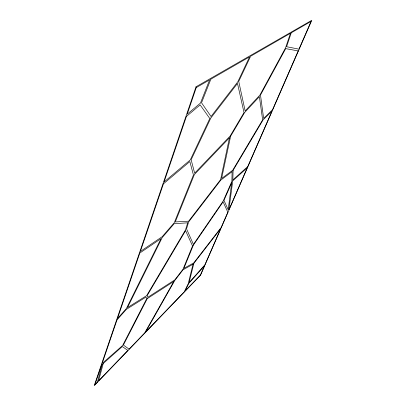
<?xml version="1.0" encoding="UTF-8"?>
<svg xmlns="http://www.w3.org/2000/svg" width="406" height="406" viewBox="0 0 406 406"><rect width="100%" height="100%" fill="white"/><g stroke="black" fill="none" stroke-linecap="round" stroke-linejoin="round"><path stroke-width="0.61" d="M232.1 171.657L231.877 181.33L223.209 201.016L193.423 244.412L186.537 228.857L188.668 221.899L220.823 180.076L232.1 171.657M233.095 170.368L232.836 179.939L247.721 166.592L271.893 111.178L263.113 119.851L233.095 170.368M231.689 182.832L228.177 209.735L223.97 200.351L231.689 182.832M232.739 180.848L228.903 209.735L247.158 167.891L232.739 180.848M229.461 137.741L220.615 179.584L188.597 221.199L175.28 221.93L194.367 174.544L229.461 137.741M230.618 136.228L221.6 178.503L232.699 170.251L262.646 119.851L259.393 96.633L244.645 112.513L230.618 136.228M193.017 264.23L188.191 283.819L184.283 291.797L145.663 331.915L174.747 280.551L183.065 269.767L193.017 264.23M193.87 263.316L189.1 282.551L204.863 264.844L220.62 228.715L193.87 263.316M102.216 364.344L97.46 381.98L94.938 384.599L101.723 364.705L102.216 364.344M103.281 363.441L98.567 380.833L127.854 350.414L122.292 346.541L103.281 363.441M187.673 222.833L185.522 229.872L146.612 295.669L127.479 307.596L162.197 237.601L174.22 223.681L187.673 222.833M290.437 33.287L285.57 47.817L259.881 95.121L245.153 110.955L238.728 81.418L250.634 56.236L290.437 33.287M291.259 32.815L286.59 46.715L298.953 49.146L311.057 21.401L291.259 32.815M196.002 86.808L94.202 385.7L200.549 275.177L311.798 20.3L196.002 86.808M117.014 319.903L102.129 363.517L122.637 345.481L146.662 298.78L146.028 297.04L126.373 309.357L117.014 319.903M139.826 253.034L117.466 318.578L126.373 308.555L161.025 238.621L139.826 253.034M163.435 183.842L140.364 251.456L162.182 236.693L174.265 222.721L193.444 175.006L189.846 161.552L163.435 183.842M186.44 116.41L164.07 181.979L190.292 159.923L209.8 118.532L200.143 104.905L186.44 116.41M196.276 87.584L187.196 114.198L200.457 103.099L209.613 79.891L196.276 87.584M210.861 79.17L201.533 102.774L211.044 116.502L237.82 81.768L249.599 56.835L210.861 79.17M192.515 245.94L183.025 269.224L174.808 279.871L147.769 297.329L147.165 295.614L185.583 230.659L192.515 245.94M193.347 245.183L183.882 268.366L193.753 262.915L221.158 227.482L227.832 212.186L223.087 201.843L193.347 245.183M204.416 265.859L200.412 275.05L185.055 290.995L188.729 283.5L204.416 265.859M298.177 50.923L272.548 109.671L263.641 118.456L260.485 95.04L285.707 48.618L298.177 50.923M210.846 117.999L191.145 159.741L194.647 173.195L230.121 136.051L244.016 112.558L237.49 83.408L210.846 117.999M147.276 298.623L123.373 345.059L129.083 349.135L144.653 332.961L173.859 281.373L147.276 298.623"/></g></svg>
